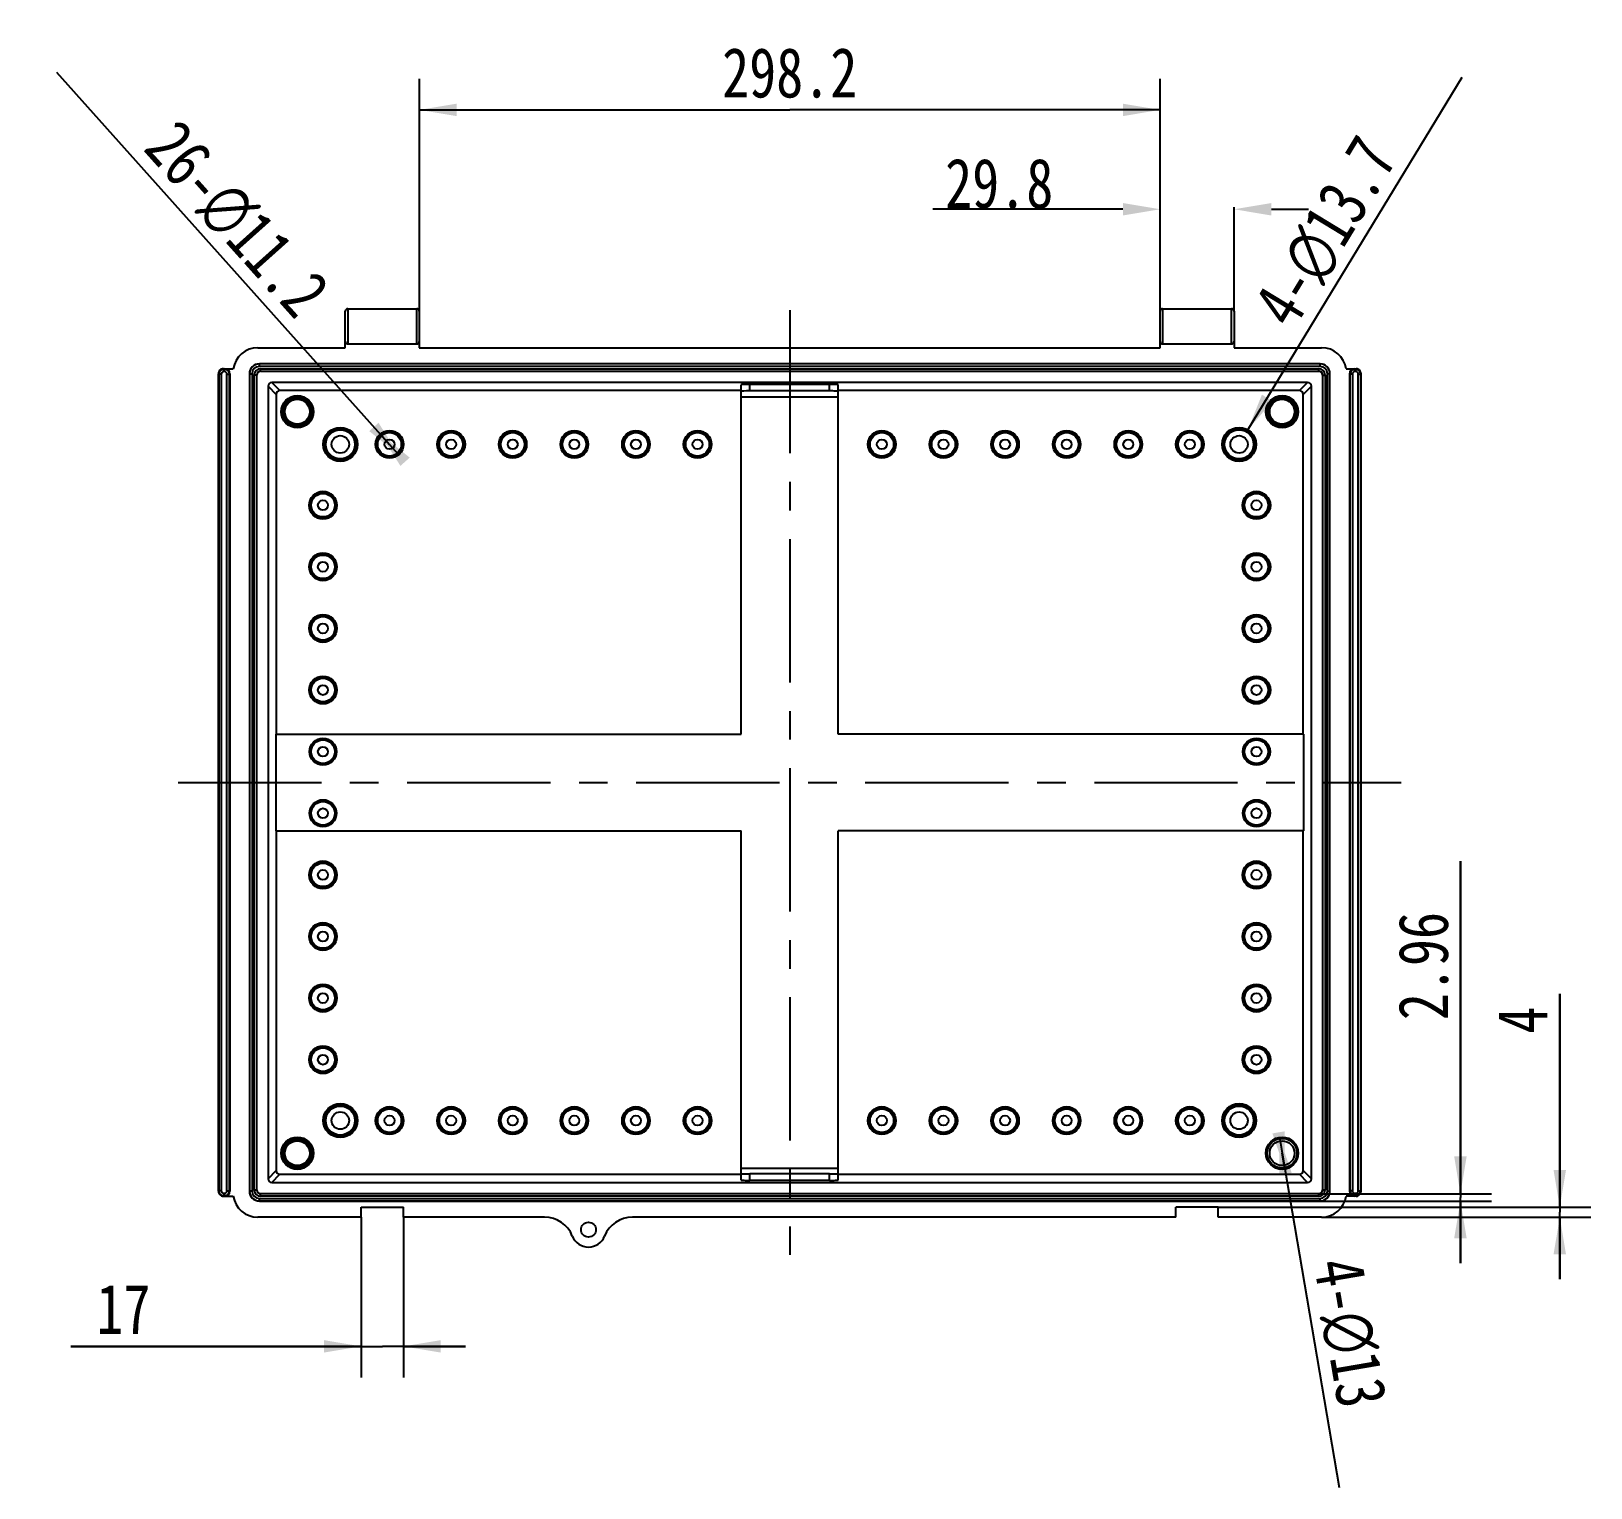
# Model space of a CAD drawing. Header units: millimetres. Extents: x 0 to 559, y 0 to 432.
# Drawn here: x 239.8 to 365.4, y 178.6 to 295.9 of the extents above; entities that cross this region are included whole.
import ezdxf

# ---------------------------------------------------------------- set-up
doc = ezdxf.new("R2010")
doc.units = ezdxf.units.MM
doc.header["$LTSCALE"] = 30.734
doc.header["$PDMODE"] = 3
doc.header["$PDSIZE"] = 8
doc.linetypes.add('CENTER', pattern=[0.6, 0.375, -0.075, 0.075, -0.075])
doc.layers.get('0').update_dxf_attribs({"linetype": 'CONTINUOUS'})
doc.layers.get('Defpoints').update_dxf_attribs({"linetype": 'CONTINUOUS'})
doc.layers.add('02___PRT_ALL_AXES', color=7, linetype='CONTINUOUS')
doc.styles.get("Standard").update_dxf_attribs({"font": 'txt', "width": 0.8})
doc.dimstyles.new('DIMSTYLE_1', dxfattribs={"dimtxt": 4, "dimasz": 3, "dimexe": 0.18, "dimexo": 0.0625, "dimgap": 0.09, "dimtad": 1, "dimlfac": 5, "dimdsep": 46, "dimtxsty": 'Standard', "dimblk": '_FILLED', "dimblk1": '_FILLED', "dimblk2": '_FILLED', "dimcen": 0.09, "dimadec": 0, "dimazin": 0, "dimtfac": 1, "dimtofl": 0, "dimtmove": 0, "dimatfit": 3, "dimldrblk": '_FILLED', "dimfxl": 1, "dimtolj": 1, "dimarcsym": 0})
doc.dimstyles.new('DIMSTYLE_6', dxfattribs={"dimtxt": 4, "dimasz": 3, "dimexe": 0.18, "dimexo": 0.0625, "dimgap": 0.09, "dimtad": 1, "dimlfac": 5, "dimdsep": 46, "dimtxsty": 'Standard', "dimblk": '_FILLED', "dimblk1": '_FILLED', "dimblk2": '_FILLED', "dimcen": 0.09, "dimadec": 0, "dimazin": 0, "dimtfac": 1, "dimtofl": 0, "dimtmove": 0, "dimatfit": 3, "dimldrblk": '_FILLED', "dimfxl": 1, "dimtolj": 1, "dimarcsym": 0})

# ---------------------------------------------------------------- blocks, each defined once
blk = doc.blocks.new('_FILLED')
at = {"color": 0, "linetype": 'ByBlock'}
blk.add_solid([(0, 0), (-1, 0.167), (-1, -0.167)], dxfattribs=at)
blk = doc.blocks.new('*D57')
at = {"color": 7, "linetype": 'Continuous'}
for p, q in [((362.92, 201.19), (362.92, 218.36)), ((362.92, 218.36), (362.92, 200.79)), ((335.42, 201.19), (365.42, 201.19)), ((343.74, 200.39), (365.42, 200.39)), ((362.92, 195.39), (362.92, 200.79)), ((362.92, 200.39), (362.92, 195.39))]:
    blk.add_line(p, q, dxfattribs=at)
at = {"color": 7, "linetype": 'Continuous', "xscale": 3, "yscale": 3, "zscale": 3}
for p, rotation in [((362.92, 201.19), 270), ((362.92, 200.39), 90)]:
    blk.add_blockref('_FILLED', p, dxfattribs=dict(at, rotation=rotation))
at = {"color": 7, "linetype": 'Continuous', "insert": (357.92, 215.16), "char_height": 4, "width": 3.2, "attachment_point": 1, "rotation": 90, "line_spacing_factor": 0.9}
blk.add_mtext('4', dxfattribs=at)
blk = doc.blocks.new('*D58')
at = {"color": 7, "linetype": 'Continuous'}
for p, q in [((266.42, 200.39), (266.42, 187.49)), ((269.82, 200.39), (269.82, 187.49)), ((266.42, 189.99), (243.05, 189.99)), ((243.05, 189.99), (268.12, 189.99)), ((274.82, 189.99), (268.12, 189.99)), ((269.82, 189.99), (274.82, 189.99))]:
    blk.add_line(p, q, dxfattribs=at)
at = {"color": 7, "linetype": 'Continuous', "xscale": 3, "yscale": 3, "zscale": 3}
blk.add_blockref('_FILLED', (266.42, 189.99), dxfattribs=at)
at = {"color": 7, "linetype": 'Continuous', "xscale": 3, "yscale": 3, "zscale": 3, "rotation": 180}
blk.add_blockref('_FILLED', (269.82, 189.99), dxfattribs=at)
at = {"color": 7, "linetype": 'Continuous', "insert": (249.45, 194.99), "char_height": 4, "width": 6.4, "attachment_point": 3, "line_spacing_factor": 0.9}
blk.add_mtext('17', dxfattribs=at)
blk = doc.blocks.new('*D59')
at = {"color": 7, "linetype": 'Continuous'}
for p, q in [((354.92, 202.28), (354.92, 229.05)), ((354.92, 229.05), (354.92, 201.98)), ((343.52, 202.28), (357.42, 202.28)), ((343.62, 201.69), (357.42, 201.69)), ((354.92, 196.69), (354.92, 201.98)), ((354.92, 201.69), (354.92, 196.69))]:
    blk.add_line(p, q, dxfattribs=at)
at = {"color": 7, "linetype": 'Continuous', "xscale": 3, "yscale": 3, "zscale": 3}
for p, rotation in [((354.92, 202.28), 270), ((354.92, 201.69), 90)]:
    blk.add_blockref('_FILLED', p, dxfattribs=dict(at, rotation=rotation))
at = {"color": 7, "linetype": 'Continuous', "insert": (349.92, 216.25), "char_height": 4, "width": 12.8, "attachment_point": 1, "rotation": 90, "line_spacing_factor": 0.9}
blk.add_mtext('2.96', dxfattribs=at)
blk = doc.blocks.new('*D60')
at = {"color": 7, "linetype": 'Continuous'}
for p, q in [((268.7, 262.6), (241.91, 292.53)), ((267.95, 263.44), (268.7, 262.6)), ((269.44, 261.77), (268.7, 262.6))]:
    blk.add_line(p, q, dxfattribs=at)
at = {"color": 7, "linetype": 'Continuous', "xscale": 3, "yscale": 3, "zscale": 3}
for p, rotation in [((269.44, 261.77), 311.8278051938), ((267.95, 263.44), 131.8278051938)]:
    blk.add_blockref('_FILLED', p, dxfattribs=dict(at, rotation=rotation))
at = {"color": 7, "linetype": 'Continuous', "insert": (264.14, 275.2), "char_height": 4, "width": 27.7333, "attachment_point": 3, "rotation": 311.8278, "line_spacing_factor": 0.9}
blk.add_mtext('26-\\Fgdt;{\\Fgdt;n}\\Ftxt;11.2', dxfattribs=at)
blk = doc.blocks.new('*D61')
at = {"color": 7, "linetype": 'Continuous'}
blk.add_line((337.81, 263.78), (355.05, 292.16), dxfattribs=at)
at = {"color": 7, "linetype": 'Continuous', "xscale": 3, "yscale": 3, "zscale": 3, "rotation": 238.7253898743}
blk.add_blockref('_FILLED', (337.81, 263.78), dxfattribs=at)
at = {"color": 7, "linetype": 'Continuous', "insert": (338.04, 273.79), "char_height": 4, "width": 24.5333, "attachment_point": 1, "rotation": 58.7254, "line_spacing_factor": 0.9}
blk.add_mtext('4-\\Fgdt;{\\Fgdt;n}\\Ftxt;13.7', dxfattribs=at)
blk = doc.blocks.new('*D62')
at = {"color": 0, "linetype": 'Continuous', "lineweight": -2}
for p, q in [((327.74, 281.53), (312.45, 281.53)), ((330.74, 273.39), (330.74, 281.71)), ((336.7, 273.39), (336.7, 281.71)), ((339.7, 281.53), (342.7, 281.53))]:
    blk.add_line(p, q, dxfattribs=at)
at = {"layer": 'Defpoints', "color": 0, "linetype": 'Continuous'}
for p in [(330.74, 281.53), (330.74, 273.33), (336.7, 273.33)]:
    blk.add_point(p, dxfattribs=at)
at = {"color": 0, "linetype": 'Continuous', "lineweight": -2, "xscale": 3, "yscale": 3, "zscale": 3}
blk.add_blockref('_FILLED', (330.74, 281.53), dxfattribs=at)
at = {"color": 0, "linetype": 'Continuous', "lineweight": -2, "xscale": 3, "yscale": 3, "zscale": 3, "rotation": 180}
blk.add_blockref('_FILLED', (336.7, 281.53), dxfattribs=at)
at = {"color": 0, "linetype": 'Continuous', "insert": (322.14, 285.62), "char_height": 4, "attachment_point": 3}
blk.add_mtext('\\A1;29.8', dxfattribs=at)
blk = doc.blocks.new('*D63')
at = {"color": 7, "linetype": 'Continuous'}
for p, q in [((271.1, 273.33), (271.1, 292.03)), ((330.74, 273.33), (330.74, 292.03)), ((271.1, 289.53), (300.92, 289.53)), ((330.74, 289.53), (300.92, 289.53))]:
    blk.add_line(p, q, dxfattribs=at)
at = {"color": 7, "linetype": 'Continuous', "xscale": 3, "yscale": 3, "zscale": 3, "rotation": 180}
blk.add_blockref('_FILLED', (271.1, 289.53), dxfattribs=at)
at = {"color": 7, "linetype": 'Continuous', "xscale": 3, "yscale": 3, "zscale": 3}
blk.add_blockref('_FILLED', (330.74, 289.53), dxfattribs=at)
at = {"color": 7, "linetype": 'Continuous', "insert": (300.92, 294.53), "char_height": 4, "width": 16, "attachment_point": 2, "line_spacing_factor": 0.9}
blk.add_mtext('298.2', dxfattribs=at)
blk = doc.blocks.new('*D64')
at = {"color": 7, "linetype": 'Continuous'}
for p, q in [((340.34, 206.82), (340.56, 205.54)), ((340.78, 204.26), (340.56, 205.54)), ((340.56, 205.54), (345.17, 178.64))]:
    blk.add_line(p, q, dxfattribs=at)
at = {"color": 7, "linetype": 'Continuous', "xscale": 3, "yscale": 3, "zscale": 3}
for p, rotation in [((340.78, 204.26), 279.7270814472), ((340.34, 206.82), 99.72708144719999)]:
    blk.add_blockref('_FILLED', p, dxfattribs=dict(at, rotation=rotation))
at = {"color": 7, "linetype": 'Continuous', "insert": (347.04, 197.36), "char_height": 4, "width": 18.1333, "attachment_point": 1, "rotation": 279.7271, "line_spacing_factor": 0.9}
blk.add_mtext('4-\\Fgdt;{\\Fgdt;n}\\Ftxt;13', dxfattribs=at)

msp = doc.modelspace()

# ---------------------------------------------------------------- linework, layer by layer
at = {"color": 7, "linetype": 'Continuous'}
for p, q in [((265.1378, 270.3859), (265.1378, 273.3259)), ((265.3378, 273.5259), (265.3378, 270.6859)), ((270.8978, 270.6859), (270.8978, 273.5259)), ((271.0978, 273.325), (271.0978, 270.3859)), ((330.7378, 270.3859), (330.7378, 273.3259)), ((330.9378, 273.5259), (330.9378, 270.6859)), ((336.4978, 270.6859), (336.4978, 273.5259)), ((336.6978, 273.325), (336.6978, 270.3859)), ((258.0946, 270.3859), (265.1378, 270.3859)), ((265.3378, 270.6859), (270.8978, 270.6859)), ((271.0978, 270.3859), (330.7378, 270.3859)), ((330.9378, 270.6859), (336.4978, 270.6859)), ((336.6978, 270.3859), (343.741, 270.3859)), ((258.2178, 268.8771), (258.2178, 269.0859)), ((343.6178, 269.0859), (258.2178, 269.0859)), ((343.6178, 269.0771), (258.2178, 269.0771)), ((343.6178, 268.8771), (258.2178, 268.8771)), ((343.6178, 268.8771), (343.6178, 269.0859)), ((254.9178, 202.4858), (254.9178, 268.286)), ((254.9178, 268.286), (254.9458, 268.258)), ((254.9458, 268.258), (254.9458, 202.5138)), ((255.1458, 268.258), (254.9458, 268.258)), ((255.1458, 268.258), (255.1458, 202.5138)), ((255.3177, 268.6859), (256.1178, 268.6859)), ((255.3178, 268.6859), (255.3458, 268.6579)), ((255.3458, 268.4579), (255.3458, 268.6579)), ((255.4099, 268.6579), (255.3458, 268.6579)), ((255.4099, 268.4579), (255.3458, 268.4579)), ((255.4379, 268.6859), (255.4099, 268.6579)), ((255.4099, 268.4579), (255.4099, 268.6579)), ((255.6099, 202.5138), (255.6099, 268.258)), ((255.6099, 268.258), (255.8098, 268.258)), ((255.8378, 268.286), (255.8098, 268.258)), ((255.8098, 202.5138), (255.8098, 268.258)), ((255.8378, 268.286), (255.8378, 202.4858)), ((257.4178, 268.2859), (257.4178, 202.4859)), ((257.4178, 268.2859), (257.6266, 268.2859)), ((257.4266, 268.2859), (257.4266, 202.4859)), ((257.6266, 268.2859), (257.6266, 202.4859)), ((257.8091, 202.5859), (257.8091, 268.1859)), ((258.0178, 268.1859), (257.8091, 268.1859)), ((258.009, 202.5859), (258.009, 268.1859)), ((258.0178, 202.5859), (258.0178, 268.1859)), ((258.3178, 268.4859), (258.3178, 268.6947)), ((258.3178, 268.6947), (343.5178, 268.6947)), ((258.3178, 268.4947), (343.5178, 268.4947)), ((258.3178, 268.4859), (343.5178, 268.4859)), ((259.2177, 267.5859), (259.8724, 266.9312)), ((342.6179, 267.5859), (259.2177, 267.5859)), ((342.6179, 267.5859), (341.9633, 266.9312)), ((343.5178, 268.4859), (343.5178, 268.6947)), ((343.8178, 268.1859), (344.0266, 268.1859)), ((343.8178, 268.1859), (343.8178, 202.5859)), ((343.8266, 268.1859), (343.8266, 202.5859)), ((344.0266, 268.1859), (344.0266, 202.5859)), ((344.4178, 268.2859), (344.2091, 268.2859)), ((344.2091, 202.4859), (344.2091, 268.2859)), ((344.409, 202.4859), (344.409, 268.2859)), ((345.7178, 268.6859), (346.518, 268.6859)), ((345.9978, 268.286), (345.9978, 202.4858)), ((346.0258, 268.258), (345.9978, 268.286)), ((346.2258, 268.258), (346.0258, 268.258)), ((346.0258, 268.258), (346.0258, 202.5138)), ((346.2258, 268.258), (346.2258, 202.5138)), ((346.4258, 268.6579), (346.3978, 268.6859)), ((346.4899, 268.6579), (346.4258, 268.6579)), ((346.4258, 268.4579), (346.4258, 268.6579)), ((346.4899, 268.4579), (346.4258, 268.4579)), ((346.4899, 268.6579), (346.5179, 268.6859)), ((346.4899, 268.4579), (346.4899, 268.6579)), ((346.6899, 268.258), (346.8898, 268.258)), ((346.6899, 202.5138), (346.6899, 268.258)), ((346.8898, 268.258), (346.9178, 268.286)), ((346.8898, 202.5138), (346.8898, 268.258)), ((346.9178, 202.4858), (346.9178, 268.286)), ((258.9178, 267.286), (258.9178, 203.4858)), ((258.9178, 267.286), (259.5725, 266.6313)), ((259.5725, 266.6313), (259.5725, 239.2859)), ((297.0178, 266.9312), (259.8724, 266.9312)), ((297.0178, 239.2859), (297.0178, 267.4031)), ((297.0178, 266.4249), (304.8178, 266.4249)), ((297.7178, 266.9014), (297.7178, 267.4214)), ((304.1178, 267.4214), (297.7178, 267.4214)), ((304.1178, 266.9014), (297.7178, 266.9014)), ((304.1178, 266.9014), (304.1178, 267.4214)), ((304.8178, 239.2859), (304.8178, 267.4031)), ((341.9633, 266.9312), (304.8178, 266.9312)), ((342.9178, 267.286), (342.2632, 266.6313)), ((342.2632, 239.2859), (342.2632, 266.6313)), ((342.9178, 203.4858), (342.9178, 267.286)), ((259.5589, 231.4859), (259.5589, 239.2859)), ((259.5589, 239.2859), (297.0178, 239.2859)), ((342.2768, 239.2859), (304.8178, 239.2859)), ((342.2768, 239.2859), (342.2768, 231.4859)), ((259.5589, 231.4859), (297.0178, 231.4859)), ((259.5725, 231.4859), (259.5725, 204.1404)), ((297.0178, 203.3687), (297.0178, 231.4859)), ((342.2768, 231.4859), (304.8178, 231.4859)), ((304.8178, 203.3687), (304.8178, 231.4859)), ((342.2632, 204.1404), (342.2632, 231.4859)), ((258.9178, 203.4858), (259.5725, 204.1404)), ((259.2177, 203.1859), (259.8724, 203.8405)), ((259.8724, 203.8405), (297.0178, 203.8405)), ((297.0178, 204.3469), (304.8178, 204.3469)), ((304.1178, 203.8703), (297.7178, 203.8703)), ((297.7178, 203.3503), (297.7178, 203.8703)), ((304.1178, 203.3503), (304.1178, 203.8703)), ((304.8178, 203.8405), (341.9633, 203.8405)), ((342.6179, 203.1859), (341.9633, 203.8405)), ((342.9178, 203.4858), (342.2632, 204.1404)), ((254.9178, 202.4858), (254.9458, 202.5138)), ((255.1458, 202.5138), (254.9458, 202.5138)), ((255.3458, 202.3139), (255.3458, 202.1139)), ((255.3458, 202.3139), (255.4099, 202.3139)), ((255.4099, 202.3139), (255.4099, 202.1139)), ((255.6099, 202.5138), (255.8098, 202.5138)), ((255.8378, 202.4858), (255.8098, 202.5138)), ((257.6266, 202.4859), (257.4178, 202.4859)), ((257.8091, 202.5859), (258.0178, 202.5859)), ((258.3178, 202.0771), (258.3178, 202.2859)), ((343.5178, 202.2771), (258.3178, 202.2771)), ((259.2177, 203.1859), (342.6179, 203.1859)), ((304.1178, 203.3503), (297.7178, 203.3503)), ((343.5178, 202.0771), (343.5178, 202.2859)), ((343.8178, 202.5859), (344.0266, 202.5859)), ((344.2091, 202.4859), (344.4178, 202.4859)), ((346.0258, 202.5138), (345.9978, 202.4858)), ((346.2258, 202.5138), (346.0258, 202.5138)), ((346.4258, 202.3139), (346.4899, 202.3139)), ((346.4258, 202.3139), (346.4258, 202.1139)), ((346.4899, 202.3139), (346.4899, 202.1139)), ((346.6899, 202.5138), (346.8898, 202.5138)), ((346.8898, 202.5138), (346.9178, 202.4858)), ((255.3177, 202.0859), (256.1178, 202.0859)), ((255.3178, 202.0859), (255.3458, 202.1139)), ((255.3458, 202.1139), (255.4099, 202.1139)), ((255.4379, 202.0859), (255.4099, 202.1139)), ((258.2178, 201.6859), (258.2178, 201.8947)), ((258.2178, 201.8947), (343.6178, 201.8947)), ((258.2178, 201.6947), (343.6178, 201.6947)), ((258.2178, 201.6859), (343.6178, 201.6859)), ((343.5178, 202.0771), (258.3178, 202.0771)), ((266.4178, 200.3859), (266.4178, 201.1859)), ((266.4178, 201.1859), (269.8178, 201.1859)), ((269.8178, 200.3859), (269.8178, 201.1859)), ((335.4178, 201.1859), (332.0178, 201.1859)), ((332.0178, 200.3859), (332.0178, 201.1859)), ((335.4178, 200.3859), (335.4178, 201.1859)), ((343.6178, 201.6859), (343.6178, 201.8947)), ((346.518, 202.0859), (345.7178, 202.0859)), ((346.4258, 202.1139), (346.3978, 202.0859)), ((346.4258, 202.1139), (346.4899, 202.1139)), ((346.4899, 202.1139), (346.5179, 202.0859)), ((266.4178, 200.3859), (258.0946, 200.3859)), ((281.1851, 200.3859), (269.8178, 200.3859)), ((332.0178, 200.3859), (288.2505, 200.3859)), ((343.741, 200.3859), (335.4178, 200.3859))]:
    msp.add_line(p, q, dxfattribs=at)
at = {"color": 251, "linetype": 'CENTER'}
for p, q in [((300.9178, 273.4091), (300.9178, 197.3627)), ((251.6853, 235.3859), (350.1504, 235.3859))]:
    msp.add_line(p, q, dxfattribs=at)
at = {"color": 7, "linetype": 'Continuous'}
for centre, radius in [((261.2725, 265.2312), 1.3), ((261.2725, 265.2312), 1.2002), ((261.2725, 265.2312), 1.1003), ((261.2725, 265.2312), 1), ((340.5632, 265.2312), 1.3), ((340.5632, 265.2312), 1.2002), ((340.5632, 265.2312), 1.1003), ((340.5632, 265.2312), 1), ((264.7378, 262.6041), 1.37), ((264.7378, 262.6041), 1.2702), ((264.7378, 262.6041), 1.1703), ((268.6978, 262.6041), 1.12), ((273.6578, 262.6041), 1.12), ((278.6178, 262.6041), 1.12), ((283.5778, 262.6041), 1.12), ((288.5378, 262.6041), 1.12), ((293.4978, 262.6041), 1.12), ((308.3378, 262.6041), 1.12), ((313.2978, 262.6041), 1.12), ((318.2578, 262.6041), 1.12), ((323.2178, 262.6041), 1.12), ((328.1778, 262.6041), 1.12), ((333.1378, 262.6041), 1.12), ((337.0978, 262.6041), 1.37), ((337.0978, 262.6041), 1.2702), ((337.0978, 262.6041), 1.1703), ((268.6978, 262.6041), 1.0485), ((268.6978, 262.6041), 0.9486), ((273.6578, 262.6041), 1.0485), ((273.6578, 262.6041), 0.9486), ((278.6178, 262.6041), 1.0485), ((278.6178, 262.6041), 0.9486), ((283.5778, 262.6041), 1.0485), ((283.5778, 262.6041), 0.9486), ((288.5378, 262.6041), 1.0485), ((288.5378, 262.6041), 0.9486), ((293.4978, 262.6041), 1.0485), ((293.4978, 262.6041), 0.9486), ((308.3378, 262.6041), 1.0485), ((308.3378, 262.6041), 0.9486), ((313.2978, 262.6041), 1.0485), ((313.2978, 262.6041), 0.9486), ((318.2578, 262.6041), 1.0485), ((318.2578, 262.6041), 0.9486), ((323.2178, 262.6041), 1.0485), ((323.2178, 262.6041), 0.9486), ((328.1778, 262.6041), 1.0485), ((328.1778, 262.6041), 0.9486), ((333.1378, 262.6041), 1.0485), ((333.1378, 262.6041), 0.9486), ((263.3396, 257.7059), 1.12), ((263.3396, 257.7059), 1.0485), ((338.496, 257.7059), 1.12), ((338.496, 257.7059), 1.0485), ((263.3396, 257.7059), 0.9486), ((338.496, 257.7059), 0.9486), ((263.3396, 252.7459), 1.12), ((263.3396, 252.7459), 1.0485), ((263.3396, 252.7459), 0.9486), ((338.496, 252.7459), 1.12), ((338.496, 252.7459), 1.0485), ((338.496, 252.7459), 0.9486), ((263.3396, 247.7859), 1.12), ((263.3396, 247.7859), 1.0485), ((263.3396, 247.7859), 0.9486), ((338.496, 247.7859), 1.12), ((338.496, 247.7859), 1.0485), ((338.496, 247.7859), 0.9486), ((263.3396, 242.8259), 1.12), ((263.3396, 242.8259), 1.0485), ((263.3396, 242.8259), 0.9486), ((338.496, 242.8259), 1.12), ((338.496, 242.8259), 1.0485), ((338.496, 242.8259), 0.9486), ((263.3396, 237.8659), 1.0927), ((263.3396, 237.8659), 1.0485), ((263.3396, 237.8659), 0.9486), ((338.496, 237.8659), 1.0927), ((338.496, 237.8659), 1.0485), ((338.496, 237.8659), 0.9486), ((263.3396, 232.9059), 1.0927), ((263.3396, 232.9059), 1.0485), ((263.3396, 232.9059), 0.9486), ((338.496, 232.9059), 1.0927), ((338.496, 232.9059), 1.0485), ((338.496, 232.9059), 0.9486), ((263.3396, 227.9459), 1.12), ((263.3396, 227.9459), 1.0485), ((263.3396, 227.9459), 0.9486), ((338.496, 227.9459), 1.12), ((338.496, 227.9459), 1.0485), ((338.496, 227.9459), 0.9486), ((263.3396, 222.9859), 1.12), ((263.3396, 222.9859), 1.0485), ((263.3396, 222.9859), 0.9486), ((338.496, 222.9859), 1.12), ((338.496, 222.9859), 1.0485), ((338.496, 222.9859), 0.9486), ((263.3396, 218.0259), 1.12), ((263.3396, 218.0259), 1.0485), ((263.3396, 218.0259), 0.9486), ((338.496, 218.0259), 1.12), ((338.496, 218.0259), 1.0485), ((338.496, 218.0259), 0.9486), ((263.3396, 213.0659), 1.12), ((263.3396, 213.0659), 1.0485), ((263.3396, 213.0659), 0.9486), ((338.496, 213.0659), 1.12), ((338.496, 213.0659), 1.0485), ((338.496, 213.0659), 0.9486), ((264.7378, 208.1677), 1.37), ((264.7378, 208.1677), 1.2702), ((264.7378, 208.1677), 1.1703), ((268.6978, 208.1677), 1.12), ((268.6978, 208.1677), 1.0485), ((268.6978, 208.1677), 0.9486), ((273.6578, 208.1677), 1.12), ((273.6578, 208.1677), 1.0485), ((273.6578, 208.1677), 0.9486), ((278.6178, 208.1677), 1.12), ((278.6178, 208.1677), 1.0485), ((278.6178, 208.1677), 0.9486), ((283.5778, 208.1677), 1.12), ((283.5778, 208.1677), 1.0485), ((283.5778, 208.1677), 0.9486), ((288.5378, 208.1677), 1.12), ((288.5378, 208.1677), 1.0485), ((288.5378, 208.1677), 0.9486), ((293.4978, 208.1677), 1.12), ((293.4978, 208.1677), 1.0485), ((293.4978, 208.1677), 0.9486), ((308.3378, 208.1677), 1.12), ((308.3378, 208.1677), 1.0485), ((308.3378, 208.1677), 0.9486), ((313.2978, 208.1677), 1.12), ((313.2978, 208.1677), 1.0485), ((313.2978, 208.1677), 0.9486), ((318.2578, 208.1677), 1.12), ((318.2578, 208.1677), 1.0485), ((318.2578, 208.1677), 0.9486), ((323.2178, 208.1677), 1.12), ((323.2178, 208.1677), 1.0485), ((323.2178, 208.1677), 0.9486), ((328.1778, 208.1677), 1.12), ((328.1778, 208.1677), 1.0485), ((328.1778, 208.1677), 0.9486), ((333.1378, 208.1677), 1.12), ((333.1378, 208.1677), 1.0485), ((333.1378, 208.1677), 0.9486), ((337.0978, 208.1677), 1.37), ((337.0978, 208.1677), 1.2702), ((337.0978, 208.1677), 1.1703), ((261.2725, 205.5405), 1.3), ((261.2725, 205.5405), 1.2002), ((261.2725, 205.5405), 1.1003), ((261.2725, 205.5405), 1), ((340.5632, 205.5405), 1.3), ((340.5632, 205.5405), 1.1952), ((340.5632, 205.5405), 1)]:
    msp.add_circle(centre, radius, dxfattribs=at)
for centre, radius, start, end in [((265.3378, 273.3259), 0.2, 90, 180), ((270.8978, 273.3259), 0.2, 0, 90), ((330.9378, 273.3259), 0.2, 90, 180), ((336.4978, 273.3259), 0.2, 0, 90), ((265.3378, 270.8859), 0.2, 180, 270), ((270.8978, 270.8859), 0.2, 270, 360), ((330.9378, 270.8859), 0.2, 180, 270), ((336.4978, 270.8859), 0.2, 270, 360), ((258.2178, 268.2859), 0.8, 90, 180), ((258.2178, 268.2859), 0.7912, 90, 180), ((258.2178, 268.2859), 0.5912, 90, 180), ((343.6178, 268.2859), 0.8, 0, 90), ((343.6178, 268.2859), 0.7912, 0, 90), ((343.6178, 268.2859), 0.5912, 0, 90), ((255.3177, 268.286), 0.3999, 89.990218, 180.009782), ((255.3458, 268.2579), 0.4, 90.008742, 179.991258), ((255.3457, 268.258), 0.2, 89.99747, 180.00253), ((255.4098, 268.2579), 0.4, 0.008742, 89.991258), ((255.4099, 268.258), 0.2, 359.99747, 90.00253), ((258.3178, 268.1859), 0.5088, 90, 180), ((258.3178, 268.1859), 0.3088, 90, 180), ((258.3178, 268.1859), 0.3, 90, 180), ((343.5178, 268.1859), 0.5088, 0, 90), ((343.5178, 268.1859), 0.3088, 0, 90), ((343.5178, 268.1859), 0.3, 0, 90), ((346.4258, 268.2579), 0.4, 90.008994, 179.991006), ((346.4257, 268.258), 0.2, 89.997488, 180.002512), ((346.4898, 268.2579), 0.4, 0.008994, 89.991006), ((346.4899, 268.258), 0.2, 359.997488, 90.002512), ((346.518, 268.286), 0.3999, 359.990218, 90.009782), ((255.3177, 202.4858), 0.3999, 179.990218, 270.009782), ((255.3458, 202.5139), 0.4, 180.008742, 269.991258), ((255.3457, 202.5138), 0.2, 179.99747, 270.00253), ((255.4098, 202.5139), 0.4, 270.008742, 359.991258), ((255.4099, 202.5138), 0.2, 269.99747, 0.00253), ((258.2178, 202.4859), 0.8, 180, 270), ((258.2178, 202.4859), 0.7912, 180, 270), ((258.2178, 202.4859), 0.5912, 180, 270), ((258.3178, 202.5859), 0.5088, 180, 270), ((258.3178, 202.5859), 0.3088, 180, 270), ((258.3178, 202.5859), 0.3, 180, 270), ((343.5178, 202.5859), 0.5088, 270, 360), ((343.5178, 202.5859), 0.3088, 270, 360), ((343.5178, 202.5859), 0.3, 270, 360), ((343.6178, 202.4859), 0.8, 270, 360), ((343.6178, 202.4859), 0.7912, 270, 360), ((343.6178, 202.4859), 0.5912, 270, 360), ((346.4258, 202.5139), 0.4, 180.008994, 269.991006), ((346.4257, 202.5138), 0.2, 179.997488, 270.002512), ((346.4898, 202.5139), 0.4, 270.008994, 359.991006), ((346.4899, 202.5138), 0.2, 269.997488, 0.002512), ((346.518, 202.4858), 0.3999, 269.990218, 0.009782), ((281.1851, 197.9859), 2.4, 21.618272, 90), ((288.2505, 197.9859), 2.4, 90, 158.381728), ((284.7178, 199.3859), 1.4, 201.618272, 338.381728)]:
    msp.add_arc(centre, radius, start, end, dxfattribs=at)
for centre, major_axis, ratio, start_param, end_param in [((258.096, 268.3852), (1.4152, -1.4152), 0.999315, 2.35653711, 3.77647055), ((343.7397, 268.3852), (-1.4152, -1.4152), 0.999315, 2.50671476, 3.9266482), ((255.4378, 268.2858), (0.2829, 0.2829), 0.99969546, -0.78524587, 0.78524587), ((259.2179, 267.2858), (0.2123, -0.2123), 0.999315, 2.35653711, 3.9266482), ((342.6177, 267.2858), (0.2123, 0.2123), 0.999315, -0.78505555, 0.78505555), ((346.3979, 268.2858), (0.2829, -0.2829), 0.99969546, 2.35634678, 3.92683852), ((259.8726, 266.6311), (0.2123, -0.2123), 0.999315, 2.35653711, 3.9266482), ((297.7178, 267.4031), (0.7, 0), 0.02618592, 1.57079633, 3.14159265), ((297.7178, 266.8831), (0.7, 0), 0.02618592, 1.57079633, 3.14159265), ((304.1178, 267.4031), (0.7, 0), 0.02618592, 0, 1.57079633), ((304.1178, 266.8831), (0.7, 0), 0.02618592, 0, 1.57079633), ((341.9631, 266.6311), (-0.2123, -0.2123), 0.999315, 2.35653711, 3.9266482), ((259.2179, 203.486), (0.2123, 0.2123), 0.999315, -3.9266482, -2.35653711), ((259.8726, 204.1406), (0.2123, 0.2123), 0.999315, 2.35653711, 3.9266482), ((297.7178, 203.8887), (0.7, 0), 0.02618592, -3.14159265, -1.57079633), ((304.1178, 203.8887), (0.7, 0), 0.02618592, -1.57079633, 0), ((341.9631, 204.1406), (-0.2123, 0.2123), 0.999315, 2.35653711, 3.9266482), ((342.6177, 203.486), (0.2123, -0.2123), 0.999315, -0.78505555, 0.78505555), ((255.4378, 202.486), (0.2829, -0.2829), 0.99969546, -0.78524587, 0.78524587), ((297.7178, 203.3687), (0.7, 0), 0.02618592, 3.14159265, 4.71238898), ((304.1178, 203.3687), (0.7, 0), 0.02618592, -1.57079633, 0), ((346.3979, 202.486), (0.2829, 0.2829), 0.99969546, -3.92683852, -2.35634678), ((258.096, 202.3866), (1.4152, 1.4152), 0.999315, 2.50671476, 3.9266482), ((343.7397, 202.3866), (-1.4152, 1.4152), 0.999315, 2.35653711, 3.77647055)]:
    msp.add_ellipse(centre, major_axis=major_axis, ratio=ratio, start_param=start_param, end_param=end_param, dxfattribs=at)
at = {"layer": '02___PRT_ALL_AXES', "color": 7, "linetype": 'Continuous'}
for p, q in [((265.3378, 273.5259), (270.8978, 273.5259)), ((330.9378, 273.5259), (336.4978, 273.5259))]:
    msp.add_line(p, q, dxfattribs=at)
for centre, radius in [((264.7378, 262.6041), 0.7), ((268.6978, 262.6041), 0.4), ((273.6578, 262.6041), 0.4), ((278.6178, 262.6041), 0.4), ((283.5778, 262.6041), 0.4), ((288.5378, 262.6041), 0.4), ((293.4978, 262.6041), 0.4), ((308.3378, 262.6041), 0.4), ((313.2978, 262.6041), 0.4), ((318.2578, 262.6041), 0.4), ((323.2178, 262.6041), 0.4), ((328.1778, 262.6041), 0.4), ((333.1378, 262.6041), 0.4), ((337.0978, 262.6041), 0.7), ((263.3396, 257.7059), 0.4), ((338.496, 257.7059), 0.4), ((263.3396, 252.7459), 0.4), ((338.496, 252.7459), 0.4), ((263.3396, 247.7859), 0.4), ((338.496, 247.7859), 0.4), ((263.3396, 242.8259), 0.4), ((338.496, 242.8259), 0.4), ((263.3396, 237.8659), 0.4), ((338.496, 237.8659), 0.4), ((263.3396, 232.9059), 0.4), ((338.496, 232.9059), 0.4), ((263.3396, 227.9459), 0.4), ((338.496, 227.9459), 0.4), ((263.3396, 222.9859), 0.4), ((338.496, 222.9859), 0.4), ((263.3396, 218.0259), 0.4), ((338.496, 218.0259), 0.4), ((263.3396, 213.0659), 0.4), ((338.496, 213.0659), 0.4), ((264.7378, 208.1677), 0.7), ((268.6978, 208.1677), 0.4), ((273.6578, 208.1677), 0.4), ((278.6178, 208.1677), 0.4), ((283.5778, 208.1677), 0.4), ((288.5378, 208.1677), 0.4), ((293.4978, 208.1677), 0.4), ((308.3378, 208.1677), 0.4), ((313.2978, 208.1677), 0.4), ((318.2578, 208.1677), 0.4), ((323.2178, 208.1677), 0.4), ((328.1778, 208.1677), 0.4), ((333.1378, 208.1677), 0.4), ((337.0978, 208.1677), 0.7), ((284.7178, 199.3859), 0.6)]:
    msp.add_circle(centre, radius, dxfattribs=at)

# ---------------------------------------------------------------- dimensions: what is measured, and where the dimension line sits
at = {"color": 7, "linetype": 'Continuous'}
for p1, p2, text, picture, middle in [((267.9509, 263.4387), (269.4447, 261.7695), '26-<>', '*D60', (258.9864, 274.4931)), ((337.809, 263.775), (336.3866, 261.4332), '4-<>', '*D61', (346.1204, 283.2372)), ((340.7828, 204.2592), (340.3435, 206.8219), '4-<>', '*D64', (346.5986, 188.0882))]:
    dim = msp.add_diameter_dim_2p(p1=p1, p2=p2, text=text, dimstyle='DIMSTYLE_6', dxfattribs=at)
    dim.commit()
    dim.dimension.update_dxf_attribs({"geometry": picture, "text_midpoint": middle, "dimtype": 163})
dim = msp.add_linear_dim(base=(330.7378, 289.5259), p1=(271.0978, 273.3259), p2=(330.7378, 273.3259), dimstyle='DIMSTYLE_1', dxfattribs=at)
dim.commit()
dim.dimension.update_dxf_attribs({"geometry": '*D63', "text_midpoint": (292.9178, 292.5259), "dimtype": 160})
for base, p1, p2, angle, picture, middle in [((330.7378, 281.5259), (336.6978, 273.3259), (330.7378, 273.3259), 180, '*D62', (317.3428, 281.5259)), ((354.9178, 201.6859), (343.5178, 202.2771), (343.6178, 201.6859), 270, '*D59', (351.9178, 222.6471)), ((362.9178, 200.3859), (335.4178, 201.1859), (343.741, 200.3859), 270, '*D57', (359.9178, 216.7559)), ((266.4178, 189.9859), (269.8178, 200.3859), (266.4178, 200.3859), 180, '*D58', (239.8478, 192.9859))]:
    dim = msp.add_linear_dim(base=base, p1=p1, p2=p2, angle=angle, dimstyle='DIMSTYLE_1', dxfattribs=at)
    dim.commit()
    dim.dimension.update_dxf_attribs({"geometry": picture, "text_midpoint": middle, "dimtype": 160})

doc.saveas('drawing.dxf')
